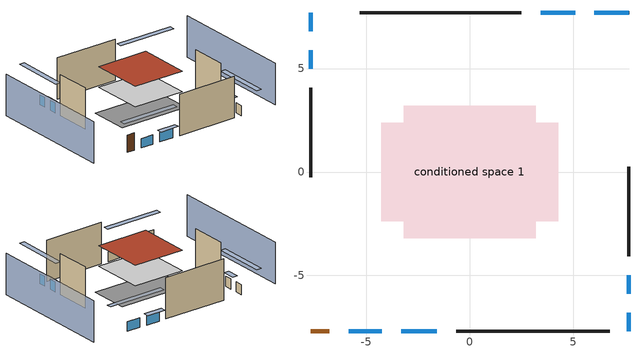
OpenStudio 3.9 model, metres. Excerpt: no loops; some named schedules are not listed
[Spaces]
conditioned space 1
 floor foundation (Slab1 construction): -4.29,-2.38 -4.29,2.38 4.29,2.38 4.29,-2.38 z0
 floor adiabatic (AdiabaticFloorConstruction): -3.2,-3.2 -3.2,3.2 3.2,3.2 3.2,-3.2 z2.44
 wall outside (Wall1 construction): 2.5,7.7 -5.31,7.7 z0:4.88
 wall outside (Wall2 construction): 7.7,-4.08 7.7,0.26 z0:4.88
 wall outside (Wall3 construction): -0.66,-7.7 6.77,-7.7 z0:4.88
 wall outside (Wall4 construction): -7.7,4.08 -7.7,-0.26 z0:4.88
 wall outside (AdiabaticWallConstruction): 7.7,7.7 6.03,7.7 / 5.1,7.7 3.42,7.7 z0:1.13; 7.7,-7.7 7.7,-6.82 / 7.7,-5.89 7.7,-5 / -7.7,7.7 -7.7,6.82 / -7.7,5.89 -7.7,5 z0:1.19; -5.86,-7.7 -4.25,-7.7 z0:1.1; -3.32,-7.7 -1.59,-7.7 z0:1.16
 wall outside (AdiabaticWallConstruction 1): -7.7,-7.7 -6.78,-7.7 z0:2.03
 window (WindowConstruction): 7.7,7.7 6.03,7.7 z0:1.13
 window (WindowConstruction 1): 5.1,7.7 3.43,7.7 z0:1.13
 window (WindowConstruction 2): 7.7,-7.7 7.7,-6.82 z0:1.19
 window (WindowConstruction 3): 7.7,-5.89 7.7,-5 z0:1.19
 window (WindowConstruction 4): -5.86,-7.7 -4.25,-7.7 z0:1.1
 window (WindowConstruction 5): -3.32,-7.7 -1.59,-7.7 z0:1.16
 window (WindowConstruction 6): -7.7,7.7 -7.7,6.82 z0:1.19
 window (WindowConstruction 7): -7.7,5.89 -7.7,5 z0:1.19
 door (Door): -7.7,-7.7 -6.79,-7.7 z0:2.03
 ceiling adiabatic (AdiabaticFloorConstruction): 3.2,-3.2 3.2,3.2 -3.2,3.2 -3.2,-3.2 z2.44
 roof outside (Roof1 construction): -3.2,3.2 -3.2,-3.2 3.2,-3.2 3.2,3.2 z4.88
shading: -12.27,7.7 -12.27,-7.7 / 12.27,-7.7 12.27,7.7 z0:4.88; 3.28,7.7 10.44,7.7 10.44,8.31 3.28,8.31 z3.87; 3.12,7.7 5.4,7.7 5.4,8.31 3.12,8.31 z1.43; 7.7,-4.07 7.7,-10.44 8.31,-10.44 8.31,-4.07 z3.93; 7.7,-4.7 7.7,-6.19 8.31,-6.19 8.31,-4.7 z1.49; -1.5,-7.7 -8.6,-7.7 -8.6,-8.31 -1.5,-8.31 z3.84; -1.28,-7.7 -3.62,-7.7 -3.62,-8.31 -1.28,-8.31 z1.46; -7.7,4.07 -7.7,10.44 -8.31,10.44 -8.31,4.07 z3.93; -7.7,4.7 -7.7,6.19 -8.31,6.19 -8.31,4.7 z1.49
[Site]
Portland Intl Arpt_OR: Latitude {deg}=45.59; Longitude {deg}=-122.6; Time Zone {hr}=-8; Elevation {m}=33; Terrain=Suburbs; Keep Site Location Information=Yes
[Site:GroundTemperature:Shallow]
10.2558, 8.96328, 8.85977, 9.47314, 11.9355, 14.3863, 16.5111, 17.8571, 17.9714, 16.8767, 14.8061, 12.4304
[Site:WaterMainsTemperature]
Calculation Method=Schedule; Temperature Schedule=mains temperature schedule
[Building]
Building 1
[Material] Roughness=Rough
Name | Thickness {m} | Conductivity {W/m-K} | Density {kg/m3} | Specific Heat {J/kg-K} | Thermal Absorptance | Solar Absorptance | Visible Absorptance
asphalt or fiberglass shingles | 0.00635 | 0.162714 | 1121.4 | 1465.45 | 0.9 | 0.85 | 0.85
osb sheathing 0.75 in. | 0.01905 | 0.115458 | 512.64 | 1214.23 | 0.9 | 0.7 | 0.7
roof stud and cavity | 0.2032 | 0.151258 | 78.34581 | 1123.46 | 0.9 | 0.7 | 0.7
gypsum board | 0.0127 | 0.160291 | 801 | 837.4 | 0.9 | 0.6 | 0.6
wood siding | 0.0254 | 0.102417 | 544.68 | 1172.36 | 0.9 | 0.85 | 0.85
osb sheathing 0.5 in. | 0.0127 | 0.115458 | 512.64 | 1214.23 | 0.9 | 0.7 | 0.7
wall stud and cavity | 0.1397 | 0.550994 | 139.0536 | 1170.24 | 0.9 | 0.7 | 0.7
concrete 4.0 in. | 0.1016 | 1.803125 | 2242.8 | 837.4 | 0.9 | 0.7 | 0.7
floor covering | 0.0127 | 0.0450781 | 54.468 | 1339.84 | 0.9 | 0.9 | 0.9
wood siding 1; wood siding 2 | 0.0254 | 0.102417 | 544.68 | 1172.36
wall rigid ins; floor rigid ins | 0.512978 | 0.029427 | 32.04 | 1214.23 | 0.9 | 0.7 | 0.7
wall stud and cavity 1 | 0.0889 | 0.380278 | 52.3479 | 1209.89 | 0.9 | 0.7 | 0.7
door material | 0.04445 | 0.0612267 | 512.64 | 1214.23 | 0.9 | 0.7 | 0.7
floor stud and cavity | 0.1397 | 1.75129 | 37.0049 | 1207.88 | 0.9 | 0.7 | 0.7
floor covering 1 | 0.0127 | 0.0433444 | 54.468 | 1339.84 | 0.9 | 0.6 | 0.6
wall stud and cavity 2 | 0.0889 | 0.391764 | 83.0341 | 1211.67 | 0.9 | 0.7 | 0.7
furniture material conditioned space 1 | 0.1524 | 0.115458 | 640.8 | 1214.23 | 0.9 | 0.6 | 0.6
[Construction]
Roof1 construction: asphalt or fiberglass shingles, osb sheathing 0.75 in., roof stud and cavity, gypsum board
Wall1 construction; Wall2 construction; Wall3 construction; Wall4 construction: wood siding, osb sheathing 0.5 in., wall stud and cavity, gypsum board
Slab1 construction: concrete 4.0 in., floor covering
WindowConstruction; WindowConstruction 1; WindowConstruction 2; WindowConstruction 3; WindowConstruction 4; WindowConstruction 5; WindowConstruction 6; WindowConstruction 7: WindowMaterial
AdiabaticWallConstruction: wood siding 1, wall rigid ins, wall stud and cavity 1, gypsum board
Door: door material
AdiabaticWallConstruction 1: wood siding 2, wall rigid ins, wall stud and cavity 1, gypsum board
AdiabaticFloorConstruction: floor stud and cavity, floor rigid ins, osb sheathing 0.75 in., floor covering 1
PartitionWallConstruction: gypsum board, wall stud and cavity 2, gypsum board
furniture construction conditioned space 1: furniture material conditioned space 1
[WindowMaterial:SimpleGlazingSystem]
WindowMaterial: U-Factor {W/m2-K}=2.78222; Solar Heat Gain Coefficient=0.56
[ThermalZone]
conditioned space: Multiplier=1; Volume {m3}=199.577; Thermostat=conditioned space temperature setpoint; Use Ideal Air Loads=No
[Space]
conditioned space 1: Thermal Zone=conditioned space; Volume {m3}=199.577
[ThermostatSetpoint:DualSetpoint]
conditioned space temperature setpoint: Heating Setpoint Temperature Schedule=heating setpoint; Cooling Setpoint Temperature Schedule=cooling setpoint; Temperature Difference Between Cutout And Setpoint {deltaC}=0
[Foundation:Kiva]
Foundation Kiva 1: Initial Indoor Air Temperature {C}=19.4444; Wall Height Above Grade {m}=0.1016; Wall Depth Below Slab {m}=0.2032
[Foundation:Kiva:Settings]
Soil Conductivity {W/m-K}=2.9427; Soil Density {kg/m3}=1842.3; Soil Specific Heat {J/kg-K}=418.7; Ground Solar Absorptivity=0.9; Ground Thermal Absorptivity=0.9; Ground Surface Roughness {m}=0.03; Far-Field Width {m}=40; Deep-Ground Boundary Condition=ZeroFlux; Deep-Ground Depth {m}=40; Minimum Cell Dimension {m}=0.2; Maximum Cell Growth Coefficient=3; Simulation Timestep=Timestep
[SurfaceProperty:ExposedFoundationPerimeter]
Slab1: Exposed Perimeter Calculation Method=TotalExposedPerimeter; Total Exposed Perimeter {m}=26.70048
[SurfaceProperty:IncidentSolarMultiplier] Incident Solar Multiplier=1; Incident Solar Multiplier Schedule=trans schedule winter=0.85 summer=0.7
Window1; Window2; Window3; Window4; Window5; Window6; Window7; Window8
[InternalMass:Definition] Design Level Calculation Method=SurfaceArea
Name | Construction | Surface Area {m2}
partition wall mass | PartitionWallConstruction | 81.84758
furniture mass conditioned space 1 | furniture construction conditioned space 1 | 32.73903
[InternalMass] Space or SpaceType=conditioned space 1; Multiplier=1
Name | Internal Mass Definition
partition wall mass | partition wall mass
furniture mass conditioned space 1 | furniture mass conditioned space 1
[Fan:SystemModel]
central ac and furnace supply fan: Availability Schedule=Always On Discrete; Design Maximum Air Flow Rate {m3/s}=0.328475; Speed Control Method=Discrete; Electric Power Minimum Flow Rate Fraction=0.2; Design Pressure Rise {Pa}=500; Motor Efficiency=1; Motor In Air Stream Fraction=1; Design Electric Power Consumption {W}=autosize; Design Power Sizing Method=PowerPerFlow; Electric Power Per Unit Flow Rate {W/(m3/s)}=794.58; Electric Power Per Unit Flow Rate Per Unit Pressure {W-s/m3-Pa}=1.66667; Fan Total Efficiency=0.7; Motor Loss Radiative Fraction=0; Speed Flow Fraction 1=0.82902; Speed Electric Power Fraction 1=0.56977; Speed Flow Fraction 2=1; Speed Electric Power Fraction 2=1
[EnergyManagementSystem:Sensor]
Name | Output Variable or Output Meter Index Key | Output Variable or Output Meter
central_ac_and_furnace_supply_fan_s; central_ac_and_furnace_supply_fan_s_1 | central ac and furnace supply fan | Fan Electricity Energy
water_heater_T_set | water heater setpoint | Schedule Value
out_pb_s |  | Site Outdoor Air Barometric Pressure
out_wt_s |  | Site Outdoor Air Humidity Ratio
site_vw_s |  | Site Wind Speed
cool_season | cooling season schedule | Schedule Value
central_ac_and_furnace_airloop_Fan_RTF_s | central ac and furnace supply fan | Fan Runtime Fraction Speed 1
central_ac_and_furnace_airloop_Fan_RTF_s_1 | central ac and furnace supply fan | Fan Runtime Fraction Speed 2
natural_vent_s | natural vent schedule | Schedule Value
htg_sp_s; htg_sp_s_1 | heating setpoint | Schedule Value
clg_sp_s; clg_sp_s_1 | cooling setpoint | Schedule Value
mech_vent_range_fan_0_sch_s | mech vent range fan 0 schedule | Schedule Value
mech_vent_bath_fan_0_sch_s | mech vent bath fan 0 schedule | Schedule Value
clothes_dryer_exhaust_0_sch_s | clothes_dryer | Schedule Value
htg_load_cond |  | Heating:EnergyTransfer:Zone:CONDITIONED SPACE
clg_load_cond |  | Cooling:EnergyTransfer:Zone:CONDITIONED SPACE
s_conv | inferred conditioned ceiling | Surface Inside Face Convection Heat Gain Energy
s_ig | inferred conditioned ceiling | Surface Inside Face Internal Gains Radiation Heat Gain Energy
s_sol | inferred conditioned ceiling | Surface Inside Face Solar Radiation Heat Gain Energy
s_lgt | inferred conditioned ceiling | Surface Inside Face Lights Radiation Heat Gain Energy
s_surf | inferred conditioned ceiling | Surface Inside Face Net Surface Thermal Radiation Heat Gain Energy
s_conv_1 | inferred conditioned floor | Surface Inside Face Convection Heat Gain Energy
s_ig_1 | inferred conditioned floor | Surface Inside Face Internal Gains Radiation Heat Gain Energy
s_sol_1 | inferred conditioned floor | Surface Inside Face Solar Radiation Heat Gain Energy
s_lgt_1 | inferred conditioned floor | Surface Inside Face Lights Radiation Heat Gain Energy
s_surf_1 | inferred conditioned floor | Surface Inside Face Net Surface Thermal Radiation Heat Gain Energy
s_conv_2 | Roof1 | Surface Inside Face Convection Heat Gain Energy
s_ig_2 | Roof1 | Surface Inside Face Internal Gains Radiation Heat Gain Energy
s_sol_2 | Roof1 | Surface Inside Face Solar Radiation Heat Gain Energy
s_lgt_2 | Roof1 | Surface Inside Face Lights Radiation Heat Gain Energy
s_surf_2 | Roof1 | Surface Inside Face Net Surface Thermal Radiation Heat Gain Energy
s_conv_3 | Slab1 | Surface Inside Face Convection Heat Gain Energy
s_ig_3 | Slab1 | Surface Inside Face Internal Gains Radiation Heat Gain Energy
s_sol_3 | Slab1 | Surface Inside Face Solar Radiation Heat Gain Energy
s_lgt_3 | Slab1 | Surface Inside Face Lights Radiation Heat Gain Energy
s_surf_3 | Slab1 | Surface Inside Face Net Surface Thermal Radiation Heat Gain Energy
ss_sol | Door1 | Surface Inside Face Solar Radiation Heat Gain Energy
ss_lgt | Door1 | Surface Inside Face Lights Radiation Heat Gain Energy
ss_conv | Door1 | Surface Inside Face Convection Heat Gain Energy
ss_ig | Door1 | Surface Inside Face Internal Gains Radiation Heat Gain Energy
ss_surf | Door1 | Surface Inside Face Net Surface Thermal Radiation Heat Gain Energy
ss_conv_1 | Window1 | Surface Inside Face Convection Heat Gain Energy
ss_ig_1 | Window1 | Surface Inside Face Internal Gains Radiation Heat Gain Energy
ss_surf_1 | Window1 | Surface Inside Face Net Surface Thermal Radiation Heat Gain Energy
ss_trans_in | Window1 | Surface Window Transmitted Solar Radiation Rate
ss_back_out | Window1 | Surface Window Shortwave from Zone Back Out Window Heat Transfer Rate
ss_trans_out | Window1 | Surface Inside Face Initial Transmitted Diffuse Transmitted Out Window Solar Radiation Rate
ss_conv_2 | Window2 | Surface Inside Face Convection Heat Gain Energy
ss_ig_2 | Window2 | Surface Inside Face Internal Gains Radiation Heat Gain Energy
ss_surf_2 | Window2 | Surface Inside Face Net Surface Thermal Radiation Heat Gain Energy
ss_trans_in_1 | Window2 | Surface Window Transmitted Solar Radiation Rate
ss_back_out_1 | Window2 | Surface Window Shortwave from Zone Back Out Window Heat Transfer Rate
ss_trans_out_1 | Window2 | Surface Inside Face Initial Transmitted Diffuse Transmitted Out Window Solar Radiation Rate
ss_conv_3 | Window3 | Surface Inside Face Convection Heat Gain Energy
ss_ig_3 | Window3 | Surface Inside Face Internal Gains Radiation Heat Gain Energy
ss_surf_3 | Window3 | Surface Inside Face Net Surface Thermal Radiation Heat Gain Energy
ss_trans_in_2 | Window3 | Surface Window Transmitted Solar Radiation Rate
ss_back_out_2 | Window3 | Surface Window Shortwave from Zone Back Out Window Heat Transfer Rate
ss_trans_out_2 | Window3 | Surface Inside Face Initial Transmitted Diffuse Transmitted Out Window Solar Radiation Rate
ss_conv_4 | Window4 | Surface Inside Face Convection Heat Gain Energy
ss_ig_4 | Window4 | Surface Inside Face Internal Gains Radiation Heat Gain Energy
ss_surf_4 | Window4 | Surface Inside Face Net Surface Thermal Radiation Heat Gain Energy
ss_trans_in_3 | Window4 | Surface Window Transmitted Solar Radiation Rate
ss_back_out_3 | Window4 | Surface Window Shortwave from Zone Back Out Window Heat Transfer Rate
ss_trans_out_3 | Window4 | Surface Inside Face Initial Transmitted Diffuse Transmitted Out Window Solar Radiation Rate
ss_conv_5 | Window5 | Surface Inside Face Convection Heat Gain Energy
ss_ig_5 | Window5 | Surface Inside Face Internal Gains Radiation Heat Gain Energy
ss_surf_5 | Window5 | Surface Inside Face Net Surface Thermal Radiation Heat Gain Energy
ss_trans_in_4 | Window5 | Surface Window Transmitted Solar Radiation Rate
ss_back_out_4 | Window5 | Surface Window Shortwave from Zone Back Out Window Heat Transfer Rate
ss_trans_out_4 | Window5 | Surface Inside Face Initial Transmitted Diffuse Transmitted Out Window Solar Radiation Rate
ss_conv_6 | Window6 | Surface Inside Face Convection Heat Gain Energy
ss_ig_6 | Window6 | Surface Inside Face Internal Gains Radiation Heat Gain Energy
ss_surf_6 | Window6 | Surface Inside Face Net Surface Thermal Radiation Heat Gain Energy
ss_trans_in_5 | Window6 | Surface Window Transmitted Solar Radiation Rate
ss_back_out_5 | Window6 | Surface Window Shortwave from Zone Back Out Window Heat Transfer Rate
ss_trans_out_5 | Window6 | Surface Inside Face Initial Transmitted Diffuse Transmitted Out Window Solar Radiation Rate
ss_conv_7 | Window7 | Surface Inside Face Convection Heat Gain Energy
ss_ig_7 | Window7 | Surface Inside Face Internal Gains Radiation Heat Gain Energy
ss_surf_7 | Window7 | Surface Inside Face Net Surface Thermal Radiation Heat Gain Energy
ss_trans_in_6 | Window7 | Surface Window Transmitted Solar Radiation Rate
ss_back_out_6 | Window7 | Surface Window Shortwave from Zone Back Out Window Heat Transfer Rate
ss_trans_out_6 | Window7 | Surface Inside Face Initial Transmitted Diffuse Transmitted Out Window Solar Radiation Rate
ss_conv_8 | Window8 | Surface Inside Face Convection Heat Gain Energy
ss_ig_8 | Window8 | Surface Inside Face Internal Gains Radiation Heat Gain Energy
ss_surf_8 | Window8 | Surface Inside Face Net Surface Thermal Radiation Heat Gain Energy
ss_trans_in_7 | Window8 | Surface Window Transmitted Solar Radiation Rate
ss_back_out_7 | Window8 | Surface Window Shortwave from Zone Back Out Window Heat Transfer Rate
ss_trans_out_7 | Window8 | Surface Inside Face Initial Transmitted Diffuse Transmitted Out Window Solar Radiation Rate
s_conv_4 | Wall1 | Surface Inside Face Convection Heat Gain Energy
s_ig_4 | Wall1 | Surface Inside Face Internal Gains Radiation Heat Gain Energy
s_sol_4 | Wall1 | Surface Inside Face Solar Radiation Heat Gain Energy
s_lgt_4 | Wall1 | Surface Inside Face Lights Radiation Heat Gain Energy
s_surf_4 | Wall1 | Surface Inside Face Net Surface Thermal Radiation Heat Gain Energy
s_conv_5 | Wall2 | Surface Inside Face Convection Heat Gain Energy
s_ig_5 | Wall2 | Surface Inside Face Internal Gains Radiation Heat Gain Energy
s_sol_5 | Wall2 | Surface Inside Face Solar Radiation Heat Gain Energy
s_lgt_5 | Wall2 | Surface Inside Face Lights Radiation Heat Gain Energy
s_surf_5 | Wall2 | Surface Inside Face Net Surface Thermal Radiation Heat Gain Energy
s_conv_6 | Wall3 | Surface Inside Face Convection Heat Gain Energy
s_ig_6 | Wall3 | Surface Inside Face Internal Gains Radiation Heat Gain Energy
s_sol_6 | Wall3 | Surface Inside Face Solar Radiation Heat Gain Energy
s_lgt_6 | Wall3 | Surface Inside Face Lights Radiation Heat Gain Energy
s_surf_6 | Wall3 | Surface Inside Face Net Surface Thermal Radiation Heat Gain Energy
s_conv_7 | Wall4 | Surface Inside Face Convection Heat Gain Energy
s_ig_7 | Wall4 | Surface Inside Face Internal Gains Radiation Heat Gain Energy
s_sol_7 | Wall4 | Surface Inside Face Solar Radiation Heat Gain Energy
s_lgt_7 | Wall4 | Surface Inside Face Lights Radiation Heat Gain Energy
s_surf_7 | Wall4 | Surface Inside Face Net Surface Thermal Radiation Heat Gain Energy
im_conv | furniture mass conditioned space 1 | Surface Inside Face Convection Heat Gain Energy
im_ig | furniture mass conditioned space 1 | Surface Inside Face Internal Gains Radiation Heat Gain Energy
im_sol | furniture mass conditioned space 1 | Surface Inside Face Solar Radiation Heat Gain Energy
im_lgt | furniture mass conditioned space 1 | Surface Inside Face Lights Radiation Heat Gain Energy
im_surf | furniture mass conditioned space 1 | Surface Inside Face Net Surface Thermal Radiation Heat Gain Energy
im_conv_1 | partition wall mass | Surface Inside Face Convection Heat Gain Energy
im_ig_1 | partition wall mass | Surface Inside Face Internal Gains Radiation Heat Gain Energy
im_sol_1 | partition wall mass | Surface Inside Face Solar Radiation Heat Gain Energy
im_lgt_1 | partition wall mass | Surface Inside Face Lights Radiation Heat Gain Energy
im_surf_1 | partition wall mass | Surface Inside Face Net Surface Thermal Radiation Heat Gain Energy
airflow_gain | infil flow | Infiltration Sensible Heat Gain Energy
airflow_loss | infil flow | Infiltration Sensible Heat Loss Energy
airflow_gain_1 | natural vent flow | Infiltration Sensible Heat Gain Energy
airflow_loss_1 | natural vent flow | Infiltration Sensible Heat Loss Energy
airflow_gain_2 | whole house fan flow | Infiltration Sensible Heat Gain Energy
airflow_loss_2 | whole house fan flow | Infiltration Sensible Heat Loss Energy
mv_conv | mech vent bath fan 0 | Electric Equipment Convective Heating Energy
mv_rad | mech vent bath fan 0 | Electric Equipment Radiant Heating Energy
mv_conv_1 | mech vent house fan | Electric Equipment Convective Heating Energy
mv_rad_1 | mech vent house fan | Electric Equipment Radiant Heating Energy
mv_conv_2 | mech vent house fan cfis | Electric Equipment Convective Heating Energy
mv_rad_2 | mech vent house fan cfis | Electric Equipment Radiant Heating Energy
mv_conv_3 | mech vent range fan 0 | Electric Equipment Convective Heating Energy
mv_rad_3 | mech vent range fan 0 | Electric Equipment Radiant Heating Energy
mv_conv_4 | mech vent house fan latent load | Other Equipment Convective Heating Energy
mv_rad_4 | mech vent house fan latent load | Other Equipment Radiant Heating Energy
mv_conv_5 | mech vent house fan sensible load | Other Equipment Convective Heating Energy
mv_rad_5 | mech vent house fan sensible load | Other Equipment Radiant Heating Energy
ig_lgt_conv | interior lighting | Lights Convective Heating Energy
ig_lgt_rad | interior lighting | Lights Radiant Heating Energy
ig_lgt_vis | interior lighting | Lights Visible Radiation Heating Energy
ig_ee_conv | clothes dryer | Electric Equipment Convective Heating Energy
ig_ee_rad | clothes dryer | Electric Equipment Radiant Heating Energy
ig_ee_conv_1 | clothes washer | Electric Equipment Convective Heating Energy
ig_ee_rad_1 | clothes washer | Electric Equipment Radiant Heating Energy
ig_ee_conv_2 | cooking range | Electric Equipment Convective Heating Energy
ig_ee_rad_2 | cooking range | Electric Equipment Radiant Heating Energy
ig_ee_conv_3 | freezer | Electric Equipment Convective Heating Energy
ig_ee_rad_3 | freezer | Electric Equipment Radiant Heating Energy
ig_ee_conv_4 | fridge | Electric Equipment Convective Heating Energy
ig_ee_rad_4 | fridge | Electric Equipment Radiant Heating Energy
ig_ee_conv_5 | misc plug loads | Electric Equipment Convective Heating Energy
ig_ee_rad_5 | misc plug loads | Electric Equipment Radiant Heating Energy
ig_ee_conv_6 | misc tv | Electric Equipment Convective Heating Energy
ig_ee_rad_6 | misc tv | Electric Equipment Radiant Heating Energy
ig_ee_conv_7 | whole house fan | Electric Equipment Convective Heating Energy
ig_ee_rad_7 | whole house fan | Electric Equipment Radiant Heating Energy
ig_oe_conv | clothes dryer 1 | Other Equipment Convective Heating Energy
ig_oe_rad | clothes dryer 1 | Other Equipment Radiant Heating Energy
ig_oe_conv_1 | cooking range 1 | Other Equipment Convective Heating Energy
ig_oe_rad_1 | cooking range 1 | Other Equipment Radiant Heating Energy
ig_oe_conv_2 | general water use latent | Other Equipment Convective Heating Energy
ig_oe_rad_2 | general water use latent | Other Equipment Radiant Heating Energy
ig_oe_conv_3 | general water use sensible | Other Equipment Convective Heating Energy
ig_oe_rad_3 | general water use sensible | Other Equipment Radiant Heating Energy
ig_oe_conv_4 | water heater energy adjustment1 | Other Equipment Convective Heating Energy
ig_oe_rad_4 | water heater energy adjustment1 | Other Equipment Radiant Heating Energy
ig_oe_conv_5 | water heater lat | Other Equipment Convective Heating Energy
ig_oe_rad_5 | water heater lat | Other Equipment Radiant Heating Energy
ig_oe_conv_6 | water heater sens | Other Equipment Convective Heating Energy
ig_oe_rad_6 | water heater sens | Other Equipment Radiant Heating Energy
ig_ppl_conv | occupants | People Convective Heating Energy
ig_ppl_rad | occupants | People Radiant Heating Energy
[EnergyManagementSystem:Program]
central_ac_and_furnace_supply_fan_disaggregate_program: Set central_ac_and_furnace_supply_fan_clg = 0; If central_ac_and_furnace_clg_coil_s > 0; Set central_ac_and_furnace_supply_fan_clg = central_ac_and_furnace_supply_fan_s; EndIf
central_ac_and_furnace_supply_fan_disaggregate_program_1: Set central_ac_and_furnace_supply_fan_primary_htg = 0; If central_ac_and_furnace_htg_coil_s > 0; Set central_ac_and_furnace_supply_fan_primary_htg = central_ac_and_furnace_supply_fan_s_1; EndIf
water_heater_InletAir: Set water_heater_Tamb_act = water_heater_amb_temp; Set water_heater_RHamb_act = 0; Set water_heater_RHamb_act = water_heater_RHamb_act + (water_heater_amb_rh / 100) / 1; Set water_heater_sens_act = (0 - water_heater_sens_cool - (water_heater_tl + water_heater_fan_pwr)) / 1; Set water_heater_lat_act = (0 - water_heater_lat_cool) / 1
[OtherEquipment:Definition] Design Level Calculation Method=EquipmentLevel
Name | Design Level {W} | Fraction Latent | Fraction Radiant | Fraction Lost
water heater sens; mech vent house fan sensible load | 0 | 0 | 0 | 0
water heater lat; mech vent house fan latent load | 0 | 1 | 0 | 0
water heater energy adjustment1 | 0.01 | 0 | 0 | 1
clothes dryer 2 | 5880.72 | 0.015 | 0.081 | 0.85
cooking range 2 | 0 | 0.08 | 0.432 | 0.2
general water use sensible | -25.2881 | 0 | 0.6 | 0
general water use latent | 25.6591 | 1 | 0 | 0
[OtherEquipment] Space or SpaceType=conditioned space 1
Name | Other Equipment Definition | Schedule | Fuel Type
water heater sens | water heater sens | Always On Discrete
water heater lat | water heater lat | Always On Discrete
water heater energy adjustment1 | water heater energy adjustment1 | Always On Discrete | Electricity
clothes dryer 1 | clothes dryer 2 | clothes_dryer | NaturalGas
cooking range 1 | cooking range 2 | cooking_range | Electricity
general water use sensible | general water use sensible | general water use schedule
general water use latent | general water use latent | general water use schedule
mech vent house fan sensible load | mech vent house fan sensible load | Always On Discrete
mech vent house fan latent load | mech vent house fan latent load | Always On Discrete
[ElectricEquipment:Definition] Design Level Calculation Method=EquipmentLevel
Name | Design Level {W} | Fraction Latent | Fraction Radiant | Fraction Lost
clothes washer | 320.941 | 0.03 | 0.162 | 0.7
clothes dryer | 442.653 | 0.015 | 0.081 | 0.85
fridge | 45.9075 | 0 | 0.6 | 0
freezer | 194.914 | 0 | 0.6 | 0
cooking range | 2208.94 | 0.08 | 0.432 | 0.2
misc tv | 643.872 | 0 | 0.6 | 0
misc plug loads | 467.774 | 0.021 | 0.558 | 0.049
whole house fan; mech vent house fan | 0 | 0 | 0 | 1
mech vent house fan cfis | 0 | 0 | 0 | 0
mech vent range fan 0 | 30 | 0 | 0 | 1
mech vent bath fan 0 | 15 | 0 | 0 | 1
[ElectricEquipment] Space or SpaceType=conditioned space 1
Name | Electric Equipment Definition | Schedule
clothes washer | clothes washer | clothes_washer
clothes dryer | clothes dryer | clothes_dryer
fridge | fridge | fridge schedule
freezer | freezer | freezer schedule
cooking range | cooking range | cooking_range
misc tv | misc tv | plug_loads_tv
misc plug loads | misc plug loads | plug_loads_other
whole house fan | whole house fan | Always On Discrete
mech vent house fan | mech vent house fan | mech vent house fan schedule
mech vent house fan cfis | mech vent house fan cfis | mech vent house fan cfis schedule
mech vent range fan 0 | mech vent range fan 0 | mech vent range fan 0 schedule
mech vent bath fan 0 | mech vent bath fan 0 | mech vent bath fan 0 schedule
[WaterUse:Equipment:Definition]
clothes washer: Peak Flow Rate {m3/s}=4.49921e-06
[Lights:Definition]
interior lighting: Design Level Calculation Method=LightingLevel; Lighting Level {W}=164.685; Fraction Radiant=0.6; Fraction Visible=0.2; Return Air Fraction=0
[Lights]
interior lighting: Lights Definition=interior lighting; Space or SpaceType=conditioned space 1; Schedule=lighting_interior; Fraction Replaceable=1
[Exterior:Lights:Definition]
exterior lighting: Design Level {W}=5.52521
[Exterior:Lights]
exterior lighting: Exterior Lights Definition=exterior lighting; Schedule=exterior lighting schedule
[People:Definition]
occupants: Number of People Calculation Method=People; Number of People {people}=1; Fraction Radiant=0.314171; Sensible Heat Fraction=0.56303; Carbon Dioxide Generation Rate {m3/s-W}=0; Enable ASHRAE 55 Comfort Warnings=No; Mean Radiant Temperature Calculation Type=EnclosureAveraged
[People]
occupants: People Definition=occupants; Space or SpaceType=conditioned space 1; Number of People Schedule=occupants; Activity Level Schedule=occupants activity schedule; Multiplier=1
[SpaceInfiltration:DesignFlowRate] Space or SpaceType=conditioned space 1; Schedule=Always On Discrete; Design Flow Rate Calculation Method=Flow/Space; Design Flow Rate {m3/s}=0
natural vent flow; whole house fan flow; infil flow
